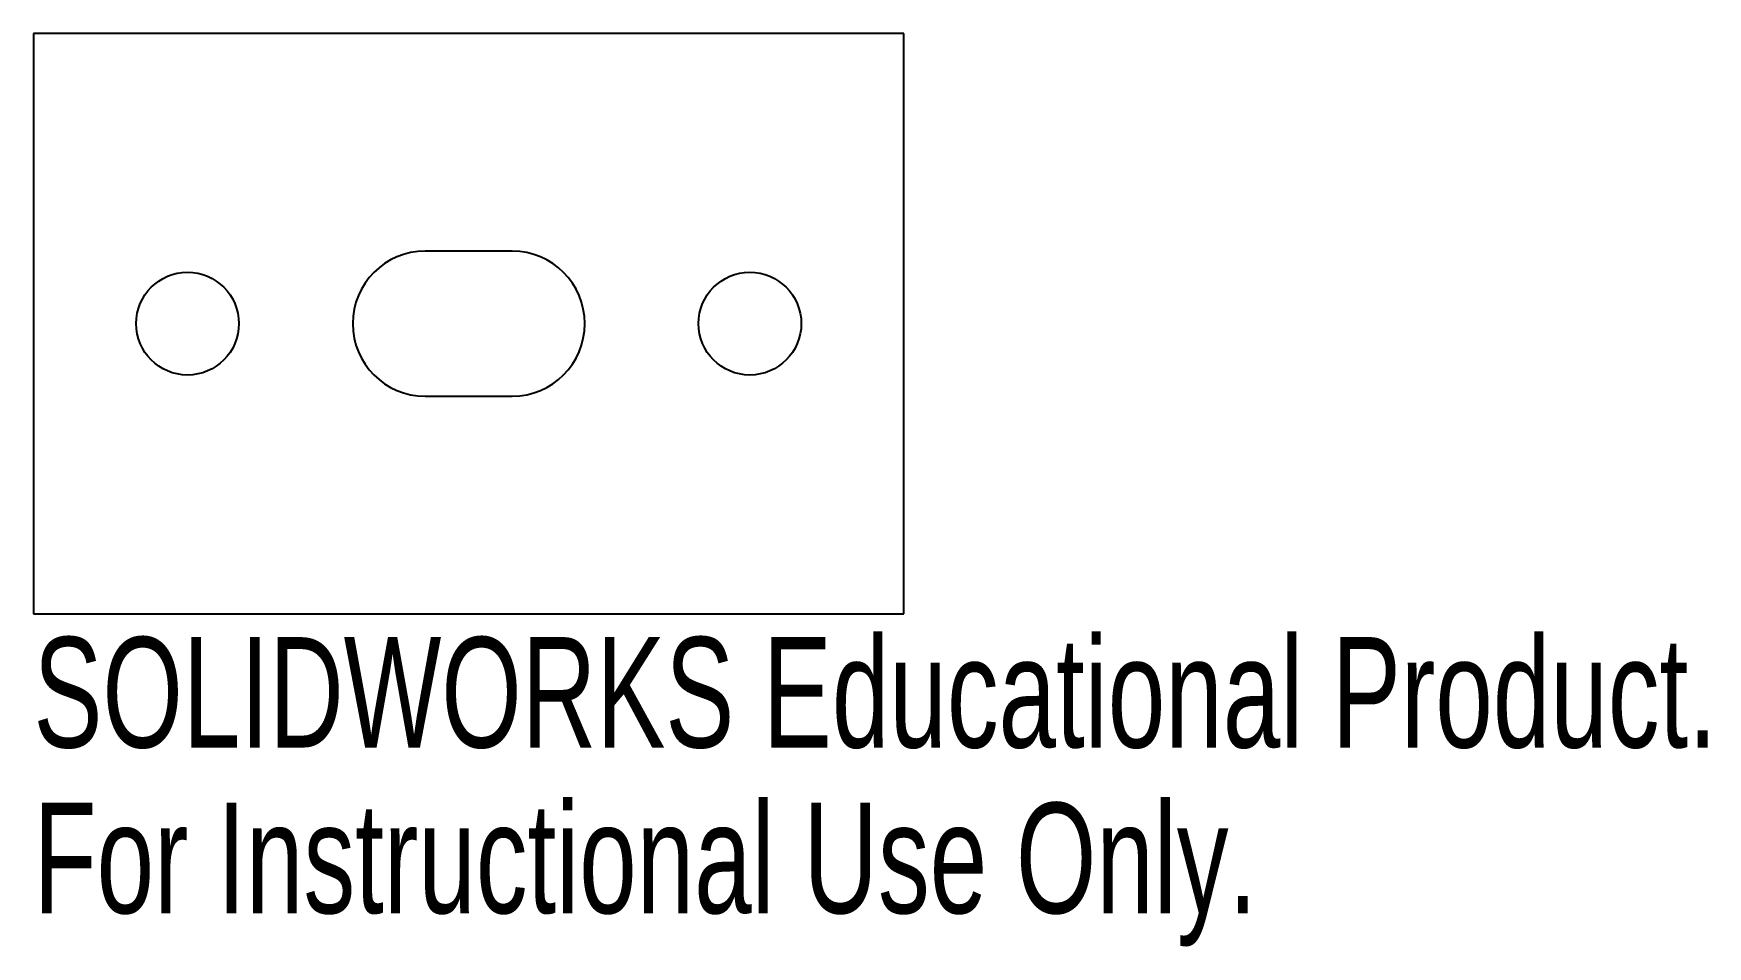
# Model space of a CAD drawing. Header units: inches. Extents: x -0.75 to 2.13, y -1.07 to 0.5.
import ezdxf

# ---------------------------------------------------------------- set-up
doc = ezdxf.new("R2010")
doc.units = ezdxf.units.IN
doc.header["$MEASUREMENT"] = 0
doc.styles.add('SLDTEXTSTYLE0', font='TXT', dxfattribs={"width": 0.7})

msp = doc.modelspace()

# ---------------------------------------------------------------- linework, layer by layer
at = {"color": 7, "linetype": 'Continuous', "lineweight": 25}
for p, q in [((0.75, 0.5), (-0.75, 0.5)), ((-0.75, 0.5), (-0.75, -0.5)), ((0.75, -0.5), (0.75, 0.5)), ((0.075, 0.125), (-0.075, 0.125)), ((-0.075, -0.125), (0.075, -0.125)), ((-0.75, -0.5), (0.75, -0.5))]:
    msp.add_line(p, q, dxfattribs=at)
for centre in [(-0.4845, 0), (0.4845, 0)]:
    msp.add_circle(centre, 0.0885, dxfattribs=at)
for centre, start, end in [((-0.075, 0), 90, 270), ((0.075, 0), 270, 90)]:
    msp.add_arc(centre, 0.125, start, end, dxfattribs=at)

# ---------------------------------------------------------------- texts
at = {"color": 7, "linetype": 'Continuous', "char_height": 0.1903, "attachment_point": 1, "style": 'SLDTEXTSTYLE0'}
for s, insert in [('SOLIDWORKS Educational Product.', (-0.75, -0.5401)), ('For Instructional Use Only.', (-0.75, -0.8256))]:
    msp.add_mtext(s, dxfattribs=dict(at, insert=insert))

doc.saveas('drawing.dxf')
